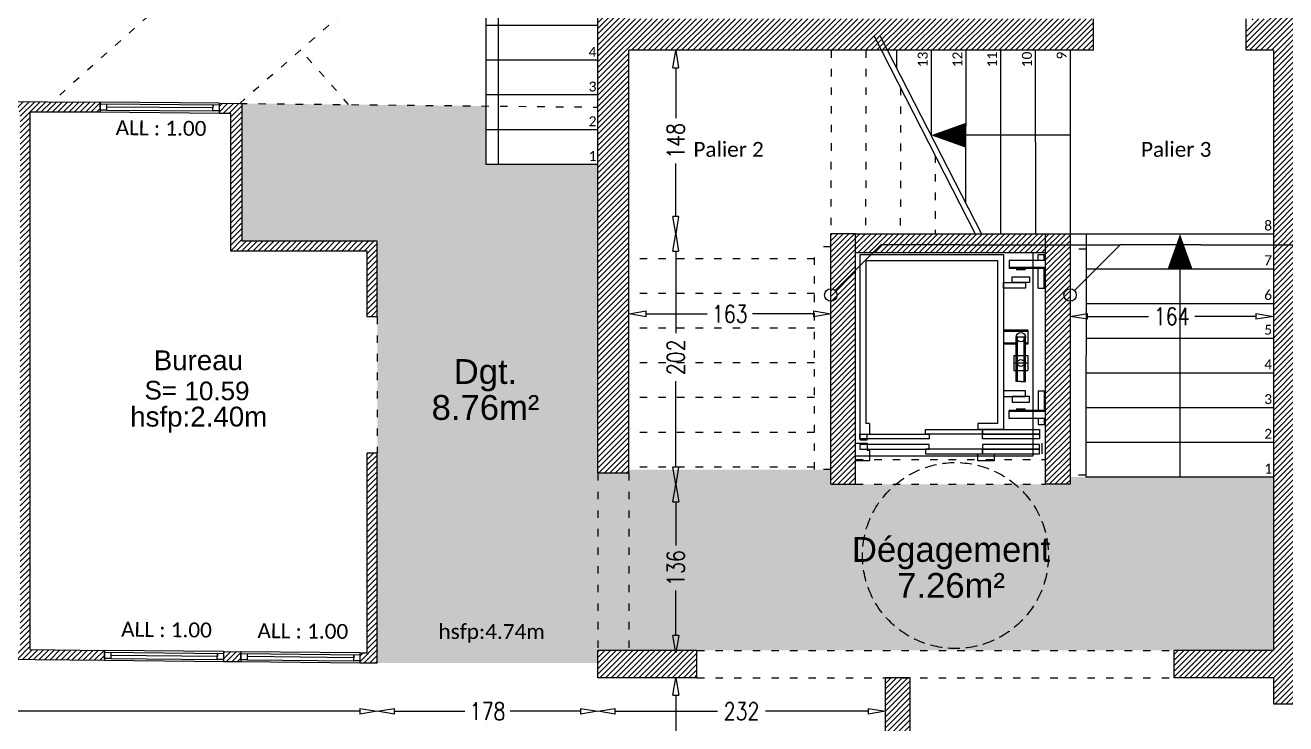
# Model space of a CAD drawing. Header units: millimetres. Extents: x -14819 to 43195, y -10328 to 20814.
# Drawn here: x 8224 to 9240, y 5368 to 5931 of the extents above; entities that cross this region are included whole.
import ezdxf
from ezdxf.enums import TextEntityAlignment as Align

# ---------------------------------------------------------------- set-up
doc = ezdxf.new("R2010")
doc.units = ezdxf.units.MM
doc.header["$PDMODE"] = 3
for name, pattern in [('ACAD_ISO03W100', [30, 12, -18]), ('CACHE', [9.525, 6.35, -3.175]), ('Chemin', [0.5, 0.3, -0.2])]:
    doc.linetypes.add(name, pattern=pattern)
for name, color, linetype, lineweight in [('-SOCNA- Fer- Coffrage', 173, 'Continuous', 25), ('00 - Mise en Sécurité', 30, 'Continuous', 13), ('41 - Côtes Intérieures', 71, 'Continuous', 9), ('50 - Signes', 12, 'Continuous', 9), ('59 - TxT', 120, 'Continuous', 0), ('_Texte', 7, 'Continuous', 15), ('Escalier', 8, 'Continuous', 18), ('Etiq_Affectation', 7, 'Continuous', 0), ('Etiq_Num_appart', 7, 'Continuous', 0), ('Etiq_Surface', 7, 'Continuous', 0), ('Etiq_Typologie', 7, 'Continuous', 0), ('Etiquette', 7, 'Continuous', 13), ('Menuiserie', 250, 'Continuous', 9), ('Menuiserie_cps', 7, 'Continuous', 15), ('Mur_coupe', 7, 'Continuous', 25), ('Mur_projeté', 8, 'ACAD_ISO03W100', 18), ('Mur_vu', 8, 'Continuous', 18)]:
    doc.layers.add(name, color=color, linetype=linetype, lineweight=lineweight)
doc.layers.add('10 - Hachures', color=7, linetype='Continuous', lineweight=18, true_color=0x646464)
doc.layers.add('90 - Pantone 01', color=7, linetype='Continuous', lineweight=0, true_color=0xefecd6, transparency=0.5)
doc.layers.add('Etiq_Adresse', color=7, linetype='Continuous', lineweight=0, plot=False)
doc.layers.add('Etiq_Mesure_ou_non', color=7, linetype='Continuous', lineweight=0, plot=False)
doc.styles.add('CR_Cot', font='simplex.shx', dxfattribs={"width": 0.8})
doc.styles.add('Legend', font='calibri.ttf')
doc.styles.get("Standard").update_dxf_attribs({"font": 'arial.ttf'})
doc.dimstyles.get("Standard").update_dxf_attribs({"dimtxt": 14, "dimasz": 14, "dimexe": 0.18, "dimexo": 0.0625, "dimgap": 5, "dimtad": 0, "dimtoh": 1, "dimdec": 0, "dimzin": 0, "dimdsep": 46, "dimtxsty": 'CR_Cot', "dimblk": 'CLOSEDBLANK', "dimcen": 0, "dimse1": 1, "dimse2": 1, "dimadec": 0, "dimazin": 0, "dimtfac": 1, "dimtdec": 0, "dimtofl": 0, "dimtmove": 0, "dimatfit": 3, "dimfxl": 1, "dimtolj": 1, "dimtzin": 0, "dimarcsym": 0})

# ---------------------------------------------------------------- blocks, each defined once
blk = doc.blocks.new('_ClosedBlank')
at = {"color": 0, "linetype": 'ByBlock', "lineweight": -2}
for p, q in [((-1, 0.167), (0, 0)), ((-1, 0.167), (-1, -0.167)), ((0, 0), (-1, -0.167))]:
    blk.add_line(p, q, dxfattribs=at)
blk = doc.blocks.new('*D678')
at = {"layer": '41 - Côtes Intérieures', "color": 0, "lineweight": -2, "transparency": 16777216}
for p, q in [((37038.8, 6101.8), (37038.8, 6012)), ((37038.8, 5883.8), (37038.8, 5973.7))]:
    blk.add_line(p, q, dxfattribs=at)
at = {"layer": 'Defpoints', "color": 0, "transparency": 16777216}
for p in [(37038.8, 6115.8), (37060.4, 6115.8), (7060.4, 5869.8)]:
    blk.add_point(p, dxfattribs=at)
at = {"layer": '41 - Côtes Intérieures', "color": 0, "lineweight": -2, "transparency": 16777216, "xscale": 14, "yscale": 14, "zscale": 14}
for p, rotation in [((37038.8, 6115.8), 90), ((37038.8, 5869.8), 270)]:
    blk.add_blockref('_ClosedBlank', p, dxfattribs=dict(at, rotation=rotation))
at = {"layer": '41 - Côtes Intérieures', "color": 0, "transparency": 16777216, "insert": (37038.8, 5992.8), "char_height": 14, "attachment_point": 5, "rotation": 90, "style": 'CR_Cot'}
blk.add_mtext('\\A1;246', dxfattribs=at)
blk = doc.blocks.new('Fenetre_96')
blk.add_lwpolyline([(0.05, 0.05), (0.05, 0), (0, 0), (0, 0.05), (0.96, 0.05), (0.96, 0), (0.91, 0), (0.91, 0.05), (0.91, 0.025), (0.05, 0.025), (0.05, 0), (0.91, 0)])
blk = doc.blocks.new('Etiquette_Copro')
at = {"layer": 'Etiq_Adresse'}
blk.add_attdef('ADRESSE', text='', height=0.16, rotation=0.0292, dxfattribs=at).set_placement((0.047, -0.725), align=Align.CENTER)
at = {"layer": 'Etiq_Affectation'}
blk.add_attdef('AFFECTATION', text='', height=0.16, rotation=0.0292, dxfattribs=at).set_placement((0.044, -0.07), align=Align.CENTER)
at = {"layer": 'Etiq_Mesure_ou_non'}
blk.add_attdef('MESURE', text='', height=0.16, rotation=0.0292, dxfattribs=at).set_placement((0.043, 0.616), align=Align.CENTER)
at = {"layer": 'Etiq_Num_appart'}
blk.add_attdef('NUMERO_APPARTEMENT', text='', height=0.16, rotation=0.0292, dxfattribs=at).set_placement((0.047, -0.525), align=Align.CENTER)
at = {"layer": 'Etiq_Surface'}
blk.add_text('S=', height=0.15, rotation=0.0292, dxfattribs=at).set_placement((-0.391, -0.307))
blk.add_attdef('SURFACE', text='', height=0.15, rotation=0.0292, dxfattribs=at).set_placement((-0.068, -0.358), align=Align.BOTTOM_LEFT)
at = {"layer": 'Etiq_Typologie'}
blk.add_attdef('TYPOLOGIE', text='', height=0.16, rotation=0.0292, dxfattribs=at).set_placement((0.047, -0.925), align=Align.CENTER)
blk = doc.blocks.new('*D722')
at = {"layer": '41 - Côtes Intérieures', "color": 0, "lineweight": -2, "transparency": 16777216}
for p, q in [((8748.4, 5390.8), (8748.4, 5180.2)), ((8748.4, 4930.8), (8748.4, 5141.4))]:
    blk.add_line(p, q, dxfattribs=at)
at = {"layer": 'Defpoints', "color": 0, "transparency": 16777216}
for p in [(8748.4, 5404.8), (8912.5, 5404.8), (8895.1, 4916.8)]:
    blk.add_point(p, dxfattribs=at)
at = {"layer": '41 - Côtes Intérieures', "color": 0, "lineweight": -2, "transparency": 16777216, "xscale": 14, "yscale": 14, "zscale": 14}
for p, rotation in [((8748.4, 5404.8), 90), ((8748.4, 4916.8), 270)]:
    blk.add_blockref('_ClosedBlank', p, dxfattribs=dict(at, rotation=rotation))
at = {"layer": '41 - Côtes Intérieures', "color": 0, "transparency": 16777216, "insert": (8748.4, 5160.8), "char_height": 14, "attachment_point": 5, "rotation": 90, "style": 'CR_Cot'}
blk.add_mtext('\\A1;488', dxfattribs=at)
blk = doc.blocks.new('*D725')
at = {"layer": '41 - Côtes Intérieures', "color": 0, "lineweight": -2, "transparency": 16777216}
for p, q in [((8724.4, 5698.3), (8773.6, 5698.3)), ((8859.4, 5698.3), (8810.3, 5698.3))]:
    blk.add_line(p, q, dxfattribs=at)
at = {"layer": 'Defpoints', "color": 0, "transparency": 16777216}
for p in [(8873.4, 5698.3), (8710.4, 5685.7), (8873.4, 5685.7, 4227.2)]:
    blk.add_point(p, dxfattribs=at)
at = {"layer": '41 - Côtes Intérieures', "color": 0, "lineweight": -2, "transparency": 16777216, "xscale": 14, "yscale": 14, "zscale": 14, "rotation": 180}
blk.add_blockref('_ClosedBlank', (8710.4, 5698.3), dxfattribs=at)
at = {"layer": '41 - Côtes Intérieures', "color": 0, "lineweight": -2, "transparency": 16777216, "xscale": 14, "yscale": 14, "zscale": 14}
blk.add_blockref('_ClosedBlank', (8873.4, 5698.3), dxfattribs=at)
at = {"layer": '41 - Côtes Intérieures', "color": 0, "transparency": 16777216, "insert": (8791.9, 5698.3), "char_height": 14, "attachment_point": 5, "style": 'CR_Cot'}
blk.add_mtext('\\A1;163', dxfattribs=at)
blk = doc.blocks.new('*D726')
at = {"layer": '41 - Côtes Intérieures', "color": 0, "lineweight": -2, "transparency": 16777216}
for p, q in [((9080.4, 5696.3), (9129.8, 5696.3)), ((9216.4, 5696.3), (9167, 5696.3))]:
    blk.add_line(p, q, dxfattribs=at)
at = {"layer": 'Defpoints', "color": 0, "transparency": 16777216}
for p in [(9230.4, 5696.3), (9066.4, 5692.6, 3934.7), (9230.4, 5692.6, 3934.7)]:
    blk.add_point(p, dxfattribs=at)
at = {"layer": '41 - Côtes Intérieures', "color": 0, "lineweight": -2, "transparency": 16777216, "xscale": 14, "yscale": 14, "zscale": 14, "rotation": 180}
blk.add_blockref('_ClosedBlank', (9066.4, 5696.3), dxfattribs=at)
at = {"layer": '41 - Côtes Intérieures', "color": 0, "lineweight": -2, "transparency": 16777216, "xscale": 14, "yscale": 14, "zscale": 14}
blk.add_blockref('_ClosedBlank', (9230.4, 5696.3), dxfattribs=at)
at = {"layer": '41 - Côtes Intérieures', "color": 0, "transparency": 16777216, "insert": (9148.4, 5696.3), "char_height": 14, "attachment_point": 5, "style": 'CR_Cot'}
blk.add_mtext('\\A1;164', dxfattribs=at)
blk = doc.blocks.new('*D874')
at = {"layer": '41 - Côtes Intérieures', "color": 0, "lineweight": -2, "transparency": 16777216}
for p, q in [((8748.3, 5748.8), (8748.3, 5682.7)), ((8748.3, 5574.8), (8748.3, 5643.9))]:
    blk.add_line(p, q, dxfattribs=at)
at = {"layer": 'Defpoints', "color": 0, "transparency": 16777216}
for p in [(8748.3, 5762.8), (8873.4, 5762.8, 3934.7), (8873.4, 5560.8, 3934.7)]:
    blk.add_point(p, dxfattribs=at)
at = {"layer": '41 - Côtes Intérieures', "color": 0, "lineweight": -2, "transparency": 16777216, "xscale": 14, "yscale": 14, "zscale": 14}
for p, rotation in [((8748.3, 5762.8), 90), ((8748.3, 5560.8), 270)]:
    blk.add_blockref('_ClosedBlank', p, dxfattribs=dict(at, rotation=rotation))
at = {"layer": '41 - Côtes Intérieures', "color": 0, "transparency": 16777216, "insert": (8748.3, 5663.3), "char_height": 14, "attachment_point": 5, "rotation": 90, "style": 'CR_Cot'}
blk.add_mtext('\\A1;202', dxfattribs=at)
blk = doc.blocks.new('*D875')
at = {"layer": '41 - Côtes Intérieures', "color": 0, "lineweight": -2, "transparency": 16777216}
for p, q in [((8748.4, 5546.8), (8748.4, 5511.4)), ((8748.4, 5438.8), (8748.4, 5475.3))]:
    blk.add_line(p, q, dxfattribs=at)
at = {"layer": 'Defpoints', "color": 0, "transparency": 16777216}
for p in [(8873.4, 5560.8), (8748.4, 5424.8), (8867.6, 5424.8)]:
    blk.add_point(p, dxfattribs=at)
at = {"layer": '41 - Côtes Intérieures', "color": 0, "lineweight": -2, "transparency": 16777216, "xscale": 14, "yscale": 14, "zscale": 14}
for p, rotation in [((8748.4, 5560.8), 90), ((8748.4, 5424.8), 270)]:
    blk.add_blockref('_ClosedBlank', p, dxfattribs=dict(at, rotation=rotation))
at = {"layer": '41 - Côtes Intérieures', "color": 0, "transparency": 16777216, "insert": (8748.4, 5493.3), "char_height": 14, "attachment_point": 5, "rotation": 90, "style": 'CR_Cot'}
blk.add_mtext('\\A1;136', dxfattribs=at)
blk = doc.blocks.new('*D876')
at = {"layer": '41 - Côtes Intérieures', "color": 0, "lineweight": -2, "transparency": 16777216}
for p, q in [((8699.4, 5377.8), (8782, 5377.8)), ((8903.5, 5377.8), (8820.8, 5377.8))]:
    blk.add_line(p, q, dxfattribs=at)
at = {"layer": 'Defpoints', "color": 0, "transparency": 16777216}
for p in [(8685.4, 5404.8), (8917.5, 5404.8), (8917.5, 5377.8)]:
    blk.add_point(p, dxfattribs=at)
at = {"layer": '41 - Côtes Intérieures', "color": 0, "lineweight": -2, "transparency": 16777216, "xscale": 14, "yscale": 14, "zscale": 14, "rotation": 180}
blk.add_blockref('_ClosedBlank', (8685.4, 5377.8), dxfattribs=at)
at = {"layer": '41 - Côtes Intérieures', "color": 0, "lineweight": -2, "transparency": 16777216, "xscale": 14, "yscale": 14, "zscale": 14}
blk.add_blockref('_ClosedBlank', (8917.5, 5377.8), dxfattribs=at)
at = {"layer": '41 - Côtes Intérieures', "color": 0, "transparency": 16777216, "insert": (8801.4, 5377.8), "char_height": 14, "attachment_point": 5, "style": 'CR_Cot'}
blk.add_mtext('\\A1;232', dxfattribs=at)
blk = doc.blocks.new('*D877')
at = {"layer": '41 - Côtes Intérieures', "color": 0, "lineweight": -2, "transparency": 16777216}
for p, q in [((7542.4, 5377.8), (7998.9, 5377.8)), ((8493.5, 5377.8), (8037.1, 5377.8))]:
    blk.add_line(p, q, dxfattribs=at)
at = {"layer": 'Defpoints', "color": 0, "transparency": 16777216}
for p in [(7528.4, 5426.4), (8507.5, 5416.8), (8507.5, 5377.8)]:
    blk.add_point(p, dxfattribs=at)
at = {"layer": '41 - Côtes Intérieures', "color": 0, "lineweight": -2, "transparency": 16777216, "xscale": 14, "yscale": 14, "zscale": 14, "rotation": 180}
blk.add_blockref('_ClosedBlank', (7528.4, 5377.8), dxfattribs=at)
at = {"layer": '41 - Côtes Intérieures', "color": 0, "lineweight": -2, "transparency": 16777216, "xscale": 14, "yscale": 14, "zscale": 14}
blk.add_blockref('_ClosedBlank', (8507.5, 5377.8), dxfattribs=at)
at = {"layer": '41 - Côtes Intérieures', "color": 0, "transparency": 16777216, "insert": (8018, 5377.8), "char_height": 14, "attachment_point": 5, "style": 'CR_Cot'}
blk.add_mtext('\\A1;979', dxfattribs=at)
blk = doc.blocks.new('*D878')
at = {"layer": '41 - Côtes Intérieures', "color": 0, "lineweight": -2, "transparency": 16777216}
for p, q in [((8521.5, 5377.8), (8578.2, 5377.8)), ((8671.4, 5377.8), (8614.8, 5377.8))]:
    blk.add_line(p, q, dxfattribs=at)
at = {"layer": 'Defpoints', "color": 0, "transparency": 16777216}
for p in [(8507.5, 5416.8), (8685.4, 5416.8), (8685.4, 5377.8)]:
    blk.add_point(p, dxfattribs=at)
at = {"layer": '41 - Côtes Intérieures', "color": 0, "lineweight": -2, "transparency": 16777216, "xscale": 14, "yscale": 14, "zscale": 14, "rotation": 180}
blk.add_blockref('_ClosedBlank', (8507.5, 5377.8), dxfattribs=at)
at = {"layer": '41 - Côtes Intérieures', "color": 0, "lineweight": -2, "transparency": 16777216, "xscale": 14, "yscale": 14, "zscale": 14}
blk.add_blockref('_ClosedBlank', (8685.4, 5377.8), dxfattribs=at)
at = {"layer": '41 - Côtes Intérieures', "color": 0, "transparency": 16777216, "insert": (8596.5, 5377.8), "char_height": 14, "attachment_point": 5, "style": 'CR_Cot'}
blk.add_mtext('\\A1;178', dxfattribs=at)
blk = doc.blocks.new('*D889')
at = {"layer": '41 - Côtes Intérieures', "color": 0, "lineweight": -2, "transparency": 16777216}
for p, q in [((8748.3, 5896.8), (8748.3, 5856.2)), ((8748.3, 5776.8), (8748.3, 5819.5))]:
    blk.add_line(p, q, dxfattribs=at)
at = {"layer": 'Defpoints', "color": 0, "transparency": 16777216}
for p in [(8748.3, 5910.8), (8867.6, 5910.8), (8873.4, 5762.8)]:
    blk.add_point(p, dxfattribs=at)
at = {"layer": '41 - Côtes Intérieures', "color": 0, "lineweight": -2, "transparency": 16777216, "xscale": 14, "yscale": 14, "zscale": 14}
for p, rotation in [((8748.3, 5910.8), 90), ((8748.3, 5762.8), 270)]:
    blk.add_blockref('_ClosedBlank', p, dxfattribs=dict(at, rotation=rotation))
at = {"layer": '41 - Côtes Intérieures', "color": 0, "transparency": 16777216, "insert": (8748.3, 5837.8), "char_height": 14, "attachment_point": 5, "rotation": 90, "style": 'CR_Cot'}
blk.add_mtext('\\A1;148', dxfattribs=at)

msp = doc.modelspace()

# ---------------------------------------------------------------- hatches: boundary and pattern name
at = {"layer": '10 - Hachures', "lineweight": 18}
h = msp.add_hatch(dxfattribs=at)
h.set_pattern_fill('ANSI31', color=256)
h.paths.add_polyline_path([(9250.44, 6495.84), (9185.44, 6495.84), (9185.44, 6456.34), (9226.44, 6456.34), (9226.44, 6174.34), (9183.44, 6174.34), (9183.44, 6048.34), (9226.44, 6048.34), (9226.44, 5936.34), (9213.44, 5936.34), (9213.44, 5931.34), (9208.44, 5931.34), (9208.44, 5910.84), (9230.44, 5910.84), (9230.44, 5426.84), (9150.44, 5426.84), (9150.44, 5404.84), (9230.44, 5404.84), (9230.44, 5383.84), (9250.44, 5383.84), (9250.44, 5433.9), (9554.46, 5433.9), (9554.46, 4916.84), (9574.46, 4916.84), (9574.46, 5453.9), (9250.44, 5453.9)])
h.paths.add_polyline_path([(9226.44, 6055.34), (9190.44, 6055.34), (9190.44, 6167.34), (9226.44, 6167.34)], flags=16)
h = msp.add_hatch(dxfattribs=at)
h.set_pattern_fill('ANSI31', color=256)
h.paths.add_polyline_path([(8710.44, 5910.84), (9085.44, 5910.84), (9085.44, 5936.34), (8710.44, 5936.34), (8710.44, 6033.34), (8685.44, 6033.34), (8685.44, 5569.84), (8710.44, 5569.84)])
h = msp.add_hatch(dxfattribs=at)
h.set_pattern_fill('ANSI31', color=256)
h.paths.add_polyline_path([(7717.09, 5873.09), (7483.44, 5874.9), (7483.44, 5866.9), (7717.09, 5865.1)])
h.paths.add_polyline_path([(7836.62, 5872.22), (7812.57, 5872.38), (7812.48, 5864.38), (7820.56, 5864.27), (7820.56, 5431.53), (7817.47, 5431.56), (7817.48, 5423.56), (7831.47, 5423.42), (7831.47, 5431.42), (7828.55, 5431.45), (7828.56, 5864.23), (7836.55, 5864.22)])
h.paths.add_polyline_path([(7951.02, 5871.32), (7937.56, 5871.44), (7937.6, 5863.39), (7950.98, 5863.32)])
h.paths.add_polyline_path([(8059.97, 5870.54), (8045.93, 5870.64), (8045.98, 5862.61), (8059.98, 5862.5)])
h.paths.add_polyline_path([(8284.06, 5869.15), (8156.06, 5869.79), (8155.98, 5861.79), (8219.54, 5861.32), (8219.54, 5427.6), (8147.45, 5428.31), (8147.45, 5420.31), (8287.52, 5418.93), (8287.55, 5426.93), (8227.54, 5427.52), (8227.54, 5861.23), (8283.98, 5861.15)])
h.paths.add_polyline_path([(8398.66, 5867.98), (8380.05, 5868.17), (8379.97, 5860.17), (8389.51, 5860.07), (8389.42, 5748.94), (8499.42, 5748.94), (8499.52, 5695.94), (8507.51, 5695.94), (8507.51, 5756.86), (8398.66, 5756.98)])
h.paths.add_polyline_path([(8507.51, 5585.83), (8499.52, 5585.91), (8499.52, 5424.85), (8493.54, 5424.91), (8493.54, 5416.91), (8507.55, 5416.77)])
h.paths.add_polyline_path([(8397.55, 5425.85), (8383.55, 5425.99), (8383.55, 5417.99), (8397.51, 5417.85)])
h.paths.add_polyline_path([(8051.46, 5429.26), (8037.46, 5429.39), (8037.46, 5421.39), (8051.42, 5421.26)])
h.paths.add_polyline_path([(7941.47, 5430.34), (7927.47, 5430.47), (7927.47, 5422.47), (7941.47, 5422.34)])
h.paths.add_polyline_path([(7721.48, 5432.5), (7707.48, 5432.64), (7707.48, 5424.64), (7721.48, 5424.5)])
h.paths.add_polyline_path([(7611.49, 5433.58), (7528.44, 5434.4), (7528.44, 5426.4), (7611.48, 5425.58)])
h = msp.add_hatch(dxfattribs=at)
h.set_pattern_fill('ANSI31', color=256)
h.paths.add_polyline_path([(9046.44, 5762.84), (9046.44, 5560.84), (9066.44, 5560.84), (9066.44, 5762.84)])
h.paths.add_polyline_path([(8893.44, 5560.84), (8893.44, 5762.84), (8873.44, 5762.84), (8873.44, 5560.84)])
h = msp.add_hatch(dxfattribs=at)
h.set_pattern_fill('ANSI31', color=256)
h.paths.add_polyline_path([(9046.44, 5762.84), (8893.44, 5762.84), (8893.44, 5749.49), (9046.44, 5749.49)])
h.paths.add_polyline_path([(9046.44, 5749.49), (8893.44, 5749.49), (8893.44, 5747.84), (9036.44, 5747.84), (9046.44, 5747.84)])
h = msp.add_hatch(dxfattribs=at)
h.set_pattern_fill('ANSI31', color=256)
h.paths.add_polyline_path([(8765.44, 5426.84), (8705.44, 5426.84), (8685.44, 5426.84), (8685.44, 5404.84), (8765.44, 5404.84)])
h = msp.add_hatch(dxfattribs=at)
h.set_pattern_fill('ANSI31', color=256)
h.set_pattern_definition([(45, (1.3995, 0), (-2.245064, 2.245064), [])])
h.paths.add_polyline_path([(8937.46, 5404.84), (8917.46, 5404.84), (8917.46, 4927.84), (8937.46, 4927.84)])
at = {"layer": '90 - Pantone 01'}
h = msp.add_hatch(color=256, dxfattribs=at)
h.dxf.hatch_style = 1
h.paths.add_polyline_path([(8398.66, 5867.98), (8398.54, 5756.98), (8507.51, 5756.86), (8507.55, 5416.77), (8685.44, 5416.77), (8685.44, 5818.84), (8595.44, 5818.84), (8595.44, 5865.94)])
at = {"layer": '90 - Pantone 01', "lineweight": 18, "transparency": 33554559}
h = msp.add_hatch(color=256, dxfattribs=at)
h.dxf.hatch_style = 1
h.paths.add_polyline_path([(8710.44, 5569.84), (8710.44, 5426.84), (9230.44, 5426.84), (9230.44, 5566.75), (9079.16, 5566.82), (9066.44, 5566.82), (9066.44, 5560.84), (8873.44, 5560.84), (8873.44, 5572.72), (8710.44, 5572.72)])
at = {"layer": '90 - Pantone 01'}
h = msp.add_hatch(color=256, dxfattribs=at)
h.dxf.hatch_style = 1
h.paths.add_polyline_path([(8710.44, 5569.84), (8685.44, 5569.84), (8685.44, 5426.84), (8705.44, 5426.84), (8710.44, 5426.84)])

# ---------------------------------------------------------------- linework, layer by layer
at = {"layer": '-SOCNA- Fer- Coffrage', "color": 4, "ltscale": 1.5}
for p, q in [((8873.44, 5560.84), (8873.44, 5762.84)), ((8893.44, 5762.84), (8873.44, 5762.84)), ((8893.44, 5560.84), (8893.44, 5762.84)), ((9046.44, 5762.84), (9046.44, 5560.84)), ((9046.44, 5762.84), (9066.44, 5762.84)), ((9066.44, 5762.84), (9066.44, 5560.84)), ((8873.44, 5560.84), (8893.44, 5560.84)), ((9066.44, 5560.84), (9046.44, 5560.84))]:
    msp.add_line(p, q, dxfattribs=at)
at = {"layer": '-SOCNA- Fer- Coffrage', "color": 2, "ltscale": 1.5}
for p, q in [((8893.44, 5762.84), (9046.44, 5762.84)), ((8893.44, 5747.84), (9046.44, 5747.84))]:
    msp.add_line(p, q, dxfattribs=at)
at = {"layer": '00 - Mise en Sécurité', "linetype": 'Continuous'}
for points in [[(8913.84, 5753.92), (8876.98, 5717.06)], [(8979.12, 5753.92), (8913.84, 5753.92)], [(9106.84, 5753.92), (9069.98, 5717.06)], [(9172.12, 5753.92), (9106.84, 5753.92)]]:
    msp.add_lwpolyline(points, dxfattribs=at)
at = {"layer": '00 - Mise en Sécurité'}
for points in [[(8979.12, 5753.92), (9106.84, 5753.92)], [(9172.12, 5753.92), (9315.79, 5753.92)]]:
    msp.add_lwpolyline(points, dxfattribs=at)
at = {"layer": '00 - Mise en Sécurité', "linetype": 'Continuous'}
for centre in [(8873.44, 5713.52), (9066.44, 5713.52)]:
    msp.add_circle(centre, 5, dxfattribs=at)
at = {"layer": '50 - Signes'}
for p, q in [((9040.82, 5746.09), (9046.44, 5746.09)), ((9040.82, 5741.4), (9040.82, 5746.09)), ((9045.5, 5741.4), (9045.5, 5746.09)), ((9046.44, 5741.4), (9017.38, 5741.4)), ((9017.38, 5741.4), (9017.38, 5734.84)), ((9046.44, 5735.78), (9017.38, 5735.78)), ((9046.44, 5734.84), (9017.38, 5734.84)), ((9030.46, 5733.9), (9022.96, 5733.9)), ((9040.82, 5718.9), (9040.82, 5734.84)), ((9045.5, 5718.9), (9045.5, 5734.84)), ((9040.82, 5718.9), (9046.44, 5718.9)), ((9032.33, 5685.09), (9012.69, 5685.09)), ((9032.33, 5685.09), (9032.33, 5673.84)), ((9032.33, 5684.15), (9012.69, 5684.15)), ((9022.96, 5674.78), (9012.69, 5674.78)), ((9022.96, 5643.84), (9022.96, 5679.47)), ((9030.46, 5679.47), (9022.96, 5679.47)), ((9023.9, 5643.84), (9023.9, 5679.47)), ((9029.52, 5643.84), (9029.52, 5679.47)), ((9030.46, 5643.84), (9030.46, 5679.47)), ((9032.33, 5674.78), (9030.46, 5674.78)), ((9022.96, 5673.84), (9012.69, 5673.84)), ((9021.08, 5664.79), (9021.08, 5652.61)), ((9021.08, 5664.79), (9032.33, 5664.79)), ((9032.33, 5673.84), (9030.46, 5673.84)), ((9032.33, 5664.79), (9032.33, 5652.61)), ((9021.08, 5658.7), (9032.33, 5658.7)), ((9021.08, 5652.61), (9032.33, 5652.61)), ((9026.71, 5643.84), (9022.96, 5643.84)), ((9026.71, 5643.84), (9030.46, 5643.84)), ((9040.82, 5636.34), (9046.44, 5636.34)), ((9040.82, 5636.34), (9040.82, 5620.4)), ((9045.5, 5636.34), (9045.5, 5620.4)), ((9046.44, 5620.4), (9017.38, 5620.4)), ((9017.38, 5613.84), (9017.38, 5620.4)), ((9046.44, 5619.47), (9017.38, 5619.47)), ((9046.44, 5613.84), (9017.38, 5613.84)), ((9030.46, 5621.34), (9022.96, 5621.34)), ((9040.82, 5613.84), (9040.82, 5609.15)), ((9045.5, 5613.84), (9045.5, 5609.15)), ((8904.69, 5609.84), (8904.69, 5601.4)), ((8992.07, 5609.84), (8992.07, 5605.15)), ((9040.82, 5609.15), (9046.44, 5609.15)), ((8897.19, 5596.72), (8902.82, 5596.72)), ((8902.82, 5596.72), (8902.82, 5601.4)), ((8902.82, 5601.4), (8904.69, 5601.4)), ((9043.63, 5593.9), (9043.63, 5585.47))]:
    msp.add_line(p, q, dxfattribs=at)
at = {"layer": '50 - Signes', "flags": 128}
for points in [[(8640.44, 5818.84, 0, 0, 0), (8640.44, 5986.84, 20, 0, 0), (8640.44, 6014.84, 0, 0, 0)], [(8982.26, 5842.34, 20, 0, 0), (8954.26, 5842.33, 0, 0, 0)], [(9155.13, 5734.73, 20, 0, 0), (9155.12, 5762.73, 0, 0, 0)]]:
    msp.add_lwpolyline(points, format="xyseb", dxfattribs=at)
at = {"layer": '50 - Signes', "linetype": 'Continuous', "flags": 128}
for points in [[(8908.34, 5922.33), (8990.18, 5762.33)], [(8913.34, 5922.33), (8995.18, 5762.33)]]:
    msp.add_lwpolyline(points, dxfattribs=at)
at = {"layer": '50 - Signes', "flags": 128}
for points in [[(9066.26, 5842.32), (8982.26, 5842.33)], [(9155.17, 5566.73), (9155.13, 5734.73)]]:
    msp.add_lwpolyline(points, dxfattribs=at)
at = {"layer": '50 - Signes'}
for points in [[(8893.44, 5747.84), (9036.44, 5747.84), (9036.44, 5583.47), (8893.44, 5583.47)], [(9019.68, 5728.28), (9033.74, 5728.28), (9033.74, 5723.59), (9019.68, 5723.59)], [(9012.69, 5723.59), (9030.46, 5723.59), (9030.46, 5718.9), (9012.69, 5718.9)], [(9012.69, 5631.65), (9030.46, 5631.65), (9030.46, 5636.34), (9012.69, 5636.34)], [(9019.68, 5626.97), (9033.74, 5626.97), (9033.74, 5631.65), (9019.68, 5631.65)], [(8949.88, 5605.15), (8995.82, 5605.15), (8995.82, 5601.4), (8949.88, 5601.4)], [(8995.82, 5605.15), (9041.75, 5605.15), (9041.75, 5601.4), (8995.82, 5601.4)], [(8896.75, 5601.4), (8952.69, 5601.4), (8952.69, 5597.65), (8896.75, 5597.65)], [(8995.82, 5601.4), (9041.75, 5601.4), (9041.75, 5597.65), (8995.82, 5597.65)], [(8896.75, 5589.22), (8952.69, 5589.22), (8952.69, 5592.97), (8896.75, 5592.97)], [(8949.88, 5585.47), (8995.82, 5585.47), (8995.82, 5589.22), (8949.88, 5589.22)], [(8992.07, 5585.47), (9005.19, 5585.47), (9005.19, 5579.84), (8992.07, 5579.84)], [(8995.82, 5589.22), (9041.75, 5589.22), (9041.75, 5592.97), (8995.82, 5592.97)], [(8995.82, 5585.47), (9041.75, 5585.47), (9041.75, 5589.22), (8995.82, 5589.22)]]:
    msp.add_lwpolyline(points, close=True, dxfattribs=at)
for points in [[(8897.19, 5596.72), (8897.19, 5605.15), (8897.19, 5746.09), (9012.69, 5746.09), (9012.69, 5605.15), (8992.07, 5605.15)], [(8904.69, 5609.84), (8901.88, 5609.84), (8901.88, 5741.4), (9008, 5741.4), (9008, 5609.84), (8992.07, 5609.84)], [(8902.82, 5593.9), (8902.82, 5588.28), (8904.69, 5588.28), (8904.69, 5579.84), (8893.44, 5579.84), (8893.44, 5593.9), (8902.82, 5593.9)]]:
    msp.add_lwpolyline(points, dxfattribs=at)
for centre, radius in [((9026.71, 5679.47), 3.75), ((9026.71, 5658.7), 2.81)]:
    msp.add_circle(centre, radius, dxfattribs=at)
at = {"layer": '50 - Signes', "linetype": 'CACHE', "ltscale": 1.5}
msp.add_circle((8973.94, 5503.4, 195), 75, dxfattribs=at)
at = {"layer": 'Escalier'}
for p, q in [((8685.44, 5930.84), (8595.44, 5930.84)), ((8685.44, 5902.84), (8595.44, 5902.84)), ((8685.44, 5874.84), (8595.44, 5874.84)), ((8685.44, 5846.84), (8595.44, 5846.84)), ((8685.44, 5818.84), (8595.44, 5818.84))]:
    msp.add_line(p, q, dxfattribs=at)
at = {"layer": 'Escalier', "flags": 128}
for points in [[(8926.39, 5910.84), (8926.36, 5896.87)], [(8954.39, 5910.84), (8954.26, 5842.33)], [(8982.39, 5910.84), (8982.15, 5787.8)], [(9010.39, 5910.84), (9010.43, 5762.84)], [(9038.39, 5910.84), (9038.43, 5762.84)], [(9066.39, 5910.84), (9066.44, 5762.84)], [(9066.44, 5762.84), (9230.44, 5762.75)], [(9079.47, 5734.71), (9230.45, 5734.75)], [(9079.42, 5706.71), (9230.45, 5706.75)], [(9079.37, 5678.71), (9230.45, 5678.75)], [(9079.32, 5650.71), (9230.45, 5650.75)], [(9079.26, 5622.71), (9230.45, 5622.75)], [(9079.21, 5594.71), (9230.45, 5594.75)], [(9079.16, 5566.82), (9230.45, 5566.75)]]:
    msp.add_lwpolyline(points, dxfattribs=at)
at = {"layer": 'Mur_coupe'}
for p, q in [((8398.66, 5756.98), (8398.66, 5867.98)), ((8227.54, 5427.52), (8227.54, 5861.23)), ((8389.42, 5748.94), (8389.51, 5860.07)), ((8507.51, 5756.86), (8398.66, 5756.98)), ((8507.51, 5695.94), (8507.51, 5756.86)), ((8499.42, 5748.94), (8389.42, 5748.94)), ((8499.52, 5695.94), (8499.42, 5748.94)), ((9230.44, 5404.84), (9230.44, 5383.84)), ((9230.44, 5383.84), (9250.44, 5383.84))]:
    msp.add_line(p, q, dxfattribs=at)
at = {"layer": 'Mur_coupe', "flags": 128}
for points in [[(8685.44, 5569.84), (8685.44, 6033.34)], [(9085.44, 5910.84), (9085.44, 5936.34)], [(9208.44, 5910.84), (9208.44, 5936.34)], [(9085.44, 5910.84), (8710.44, 5910.84)], [(8710.44, 5569.84), (8710.44, 5910.84)], [(9230.44, 5910.84), (9208.44, 5910.84)], [(9230.44, 5910.84), (9230.44, 5426.84)], [(9230.44, 5910.84), (9230.44, 5426.84)], [(8156.06, 5869.79), (8284.06, 5869.15)], [(8284.06, 5869.15), (8283.98, 5861.15)], [(8380.05, 5868.17), (8379.97, 5860.17)], [(8380.05, 5868.17), (8398.66, 5867.98)], [(8227.54, 5861.23), (8283.98, 5861.15)], [(8379.97, 5860.17), (8389.51, 5860.07)], [(8507.51, 5695.94), (8499.52, 5695.94)], [(8499.52, 5424.92), (8499.52, 5585.91)], [(8507.51, 5585.83), (8499.52, 5585.91)], [(8507.55, 5416.77), (8507.51, 5585.83)], [(8710.44, 5569.84), (8685.44, 5569.84)], [(8147.45, 5420.31), (8287.52, 5418.93)], [(8227.54, 5427.52), (8287.55, 5426.93)], [(8287.55, 5426.93), (8287.52, 5418.93)], [(8383.55, 5425.99), (8397.55, 5425.85)], [(8383.55, 5425.99), (8383.55, 5417.99)], [(8397.55, 5425.85), (8397.51, 5417.85)], [(8493.54, 5424.91), (8499.52, 5424.85)], [(8493.54, 5424.91), (8493.54, 5416.91)], [(8705.44, 5426.84), (8685.44, 5426.84)], [(8765.44, 5404.84), (8685.44, 5404.84), (8685.44, 5426.84)], [(8765.44, 5426.84), (8705.44, 5426.84)], [(8705.44, 5426.84), (8705.44, 5426.84)], [(9230.44, 5426.84), (9150.44, 5426.84)], [(9150.44, 5404.84), (9150.44, 5426.84)], [(8383.55, 5417.99), (8397.51, 5417.85)], [(8493.54, 5416.91), (8507.55, 5416.77)], [(8917.46, 4927.84), (8917.46, 5404.85)], [(8937.46, 4927.84), (8937.46, 5404.84)], [(9230.44, 5404.84), (9150.44, 5404.84)]]:
    msp.add_lwpolyline(points, dxfattribs=at)
at = {"layer": 'Mur_coupe', "lineweight": 18}
for points in [[(8765.44, 5404.84), (8765.44, 5426.84)], [(8937.46, 5404.84), (8917.46, 5404.85)]]:
    msp.add_lwpolyline(points, dxfattribs=at)
at = {"layer": 'Mur_projeté', "ltscale": 0.5}
for p, q in [((8860.31, 5572.83, -390), (8860.31, 5752.52, -390)), ((8893.44, 5580.84), (9046.44, 5580.84)), ((8893.44, 5560.84), (9046.44, 5560.84))]:
    msp.add_line(p, q, dxfattribs=at)
at = {"layer": 'Mur_projeté', "ltscale": 0.5, "flags": 128}
for points in [[(8502.21, 6098.3), (8245.44, 5869.53)], [(8569.79, 6020.15), (8396.66, 5867.98)], [(8484.44, 5867.08), (8445.74, 5911.12)], [(8873.75, 5910.84), (8873.44, 5762.84)], [(8901.75, 5910.84), (8901.47, 5762.84)], [(8929.69, 5880.59), (8929.47, 5762.84)], [(8396.66, 5867.98), (8685.44, 5865.02)], [(8396.66, 5867.98), (8685.44, 5865.02)], [(8957.58, 5826.05), (8957.47, 5762.84)], [(8873.44, 5752.49), (8860.31, 5752.49)], [(8507.51, 5695.94), (8507.51, 5585.83)], [(8685.44, 5569.84), (8685.44, 5426.84)], [(8710.44, 5569.84), (8710.44, 5426.84)], [(9079.16, 5568.14), (9066.44, 5568.14)], [(8765.44, 5426.84), (9150.44, 5426.84)], [(8765.44, 5404.84), (9150.44, 5404.84)]]:
    msp.add_lwpolyline(points, dxfattribs=at)
for points, elevation in [([(9079.5, 5750.49), (9066.44, 5750.49)], 3934.68), ([(8860.31, 5742.75), (8710.44, 5742.75)], -4129.68), ([(8860.31, 5714.75), (8710.44, 5714.75)], -4129.68), ([(8860.31, 5686.75), (8710.44, 5686.75)], -4129.68), ([(8860.31, 5658.75), (8710.44, 5658.75)], -4129.68), ([(8860.31, 5630.75), (8710.44, 5630.75)], -4129.68), ([(8860.31, 5602.75), (8710.44, 5602.75)], -4129.68), ([(8860.31, 5574.75), (8710.44, 5574.75)], -4129.68), ([(8873.44, 5572.72), (8860.31, 5572.72)], -3934.68)]:
    msp.add_lwpolyline(points, dxfattribs=dict(at, elevation=elevation))
at = {"layer": 'Mur_vu', "flags": 128}
for points in [[(8605.44, 5818.84), (8605.44, 6029.84), (8574.04, 6029.84), (8509.71, 6104.99)], [(8595.44, 5818.84), (8595.44, 6019.84), (8570.06, 6019.84)], [(8380.05, 5868.17), (8284.06, 5869.15)], [(8283.98, 5861.15), (8379.97, 5860.17)], [(8383.55, 5425.99), (8287.55, 5426.93)], [(8493.54, 5424.91), (8397.55, 5425.85)], [(8287.52, 5418.93), (8383.55, 5417.99)], [(8397.51, 5417.85), (8493.54, 5416.91)]]:
    msp.add_lwpolyline(points, dxfattribs=at)
at = {"layer": 'Mur_vu', "elevation": 3934.68, "flags": 128}
msp.add_lwpolyline([(9079.52, 5762.82), (9079.16, 5566.82)], dxfattribs=at)

# ---------------------------------------------------------------- block references
at = {"layer": 'Etiquette'}
ref = msp.add_blockref('Etiquette_Copro', (8358.87, 5659.93), dxfattribs=dict(at, xscale=100, yscale=100, zscale=100))
ref.add_attrib('AFFECTATION', 'Bureau', dxfattribs={"layer": 'Etiq_Affectation', "height": 16, "rotation": 0.02922}).set_placement((8363.23, 5652.89), align=Align.CENTER)
ref.add_attrib('SURFACE', '10.59', dxfattribs={"layer": 'Etiq_Surface', "height": 15, "rotation": 0.02922}).set_placement((8352.04, 5624.14), align=Align.BOTTOM_LEFT)
ref.add_attrib('NUMERO_APPARTEMENT', 'hsfp:2.40m', dxfattribs={"layer": 'Etiq_Num_appart', "height": 16, "rotation": 0.02922}).set_placement((8363.53, 5607.42), align=Align.CENTER)
at = {"layer": 'Menuiserie', "color": 2, "xscale": 100, "yscale": 100, "zscale": 100, "rotation": 359.5637607462559}
msp.add_blockref('Fenetre_96', (8284, 5862.65), dxfattribs=at)
at = {"layer": 'Menuiserie', "xscale": 100, "yscale": 100, "zscale": 100, "rotation": 359.4135744237568}
for p in [(8287.51, 5420.43), (8397.52, 5419.39)]:
    msp.add_blockref('Fenetre_96', p, dxfattribs=at)

# ---------------------------------------------------------------- texts
at = {"layer": '59 - TxT', "linetype": 'Chemin', "ltscale": 0.1, "style": 'Legend'}
for s, p in [('4', (8684.38, 5905.65)), ('3', (8684.37, 5877.65)), ('2', (8684.38, 5849.65)), ('1', (8684.38, 5821.65)), ('8', (9229.37, 5765.55)), ('7', (9229.35, 5737.55)), ('6', (9229.36, 5709.55)), ('5', (9229.39, 5681.55)), ('4', (9229.39, 5653.55)), ('3', (9229.38, 5625.55)), ('2', (9229.39, 5597.55)), ('1', (9229.39, 5569.55))]:
    msp.add_text(s, height=8, dxfattribs=at).set_placement(p, align=Align.RIGHT)
for s, p in [('13', (8951.58, 5909.78)), ('12', (8979.58, 5909.78)), ('11', (9007.58, 5909.77)), ('10', (9035.58, 5909.78)), ('9', (9063.58, 5909.78))]:
    msp.add_text(s, height=8, rotation=90, dxfattribs=at).set_placement(p, align=Align.RIGHT)
at = {"layer": '59 - TxT', "linetype": 'Continuous'}
for s, p in [('Dgt.', (8594.84, 5641.81)), ('8.76m²', (8594.84, 5612.81)), ('Dégagement', (8970.44, 5498.31)), ('7.26m²', (8970.44, 5469.31))]:
    msp.add_text(s, height=20, dxfattribs=at).set_placement(p, align=Align.CENTER)
at = {"layer": '_Texte', "linetype": 'Chemin', "ltscale": 0.1, "style": 'Legend'}
for s, p in [('Palier 2', (8762.61, 5824.95)), ('Palier 3', (9123.7, 5824.95)), ('hsfp:4.74m', (8556.92, 5436.1))]:
    msp.add_text(s, height=12, dxfattribs=at).set_placement(p)
at = {"layer": 'Menuiserie_cps', "linetype": 'Chemin', "ltscale": 0.1, "style": 'Legend'}
for p in [(8296.49, 5842.56), (8300.88, 5438.02), (8410.87, 5436.89)]:
    msp.add_text('ALL : 1.00', height=12, rotation=359.41357, dxfattribs=at).set_placement(p)

# ---------------------------------------------------------------- dimensions: what is measured, and where the dimension line sits
at = {"layer": '41 - Côtes Intérieures'}
dim = msp.add_linear_dim(base=(37038.83, 6115.84), p1=(7060.44, 5869.84), p2=(37060.44, 6115.84), angle=90, dimstyle='Standard', dxfattribs=at)
dim.commit()
dim.dimension.update_dxf_attribs({"geometry": '*D678', "text_midpoint": (37038.83, 5992.84)})
for base, p1, p2, picture, middle in [((8748.29, 5910.84), (8873.44, 5762.84), (8867.56, 5910.84), '*D889', (8748.29, 5837.84)), ((8748.29, 5762.84, -3934.68), (8873.44, 5560.84), (8873.44, 5762.84), '*D874', (8748.29, 5663.34, -3934.68)), ((8748.4, 5424.84), (8873.44, 5560.84), (8867.56, 5424.84), '*D875', (8748.4, 5493.34)), ((8748.4, 5404.84), (8895.06, 4916.84), (8912.46, 5404.84), '*D722', (8748.4, 5160.84))]:
    dim = msp.add_linear_dim(base=base, p1=p1, p2=p2, angle=90, dimstyle='Standard', dxfattribs=at)
    dim.commit()
    dim.dimension.update_dxf_attribs({"geometry": picture, "text_midpoint": middle, "dimtype": 160})
dim = msp.add_linear_dim(base=(8873.44, 5698.25), p1=(8710.44, 5685.66), p2=(8873.44, 5685.66, 4227.18), dimstyle='Standard', dxfattribs=at)
dim.commit()
dim.dimension.update_dxf_attribs({"geometry": '*D725', "text_midpoint": (8791.94, 5698.25)})
for base, p1, p2, picture, middle in [((9230.44, 5696.25), (9066.44, 5692.58, 3934.68), (9230.44, 5692.58, 3934.68), '*D726', (9148.44, 5696.25)), ((8507.55, 5377.77), (7528.44, 5426.38), (8507.55, 5416.77), '*D877', (8017.99, 5377.77)), ((8685.44, 5377.77), (8507.55, 5416.77), (8685.44, 5416.77), '*D878', (8596.49, 5377.77)), ((8917.46, 5377.77), (8685.44, 5404.84), (8917.46, 5404.85), '*D876', (8801.45, 5377.77))]:
    dim = msp.add_linear_dim(base=base, p1=p1, p2=p2, dimstyle='Standard', dxfattribs=at)
    dim.commit()
    dim.dimension.update_dxf_attribs({"geometry": picture, "text_midpoint": middle, "dimtype": 160})

doc.saveas('drawing.dxf')
